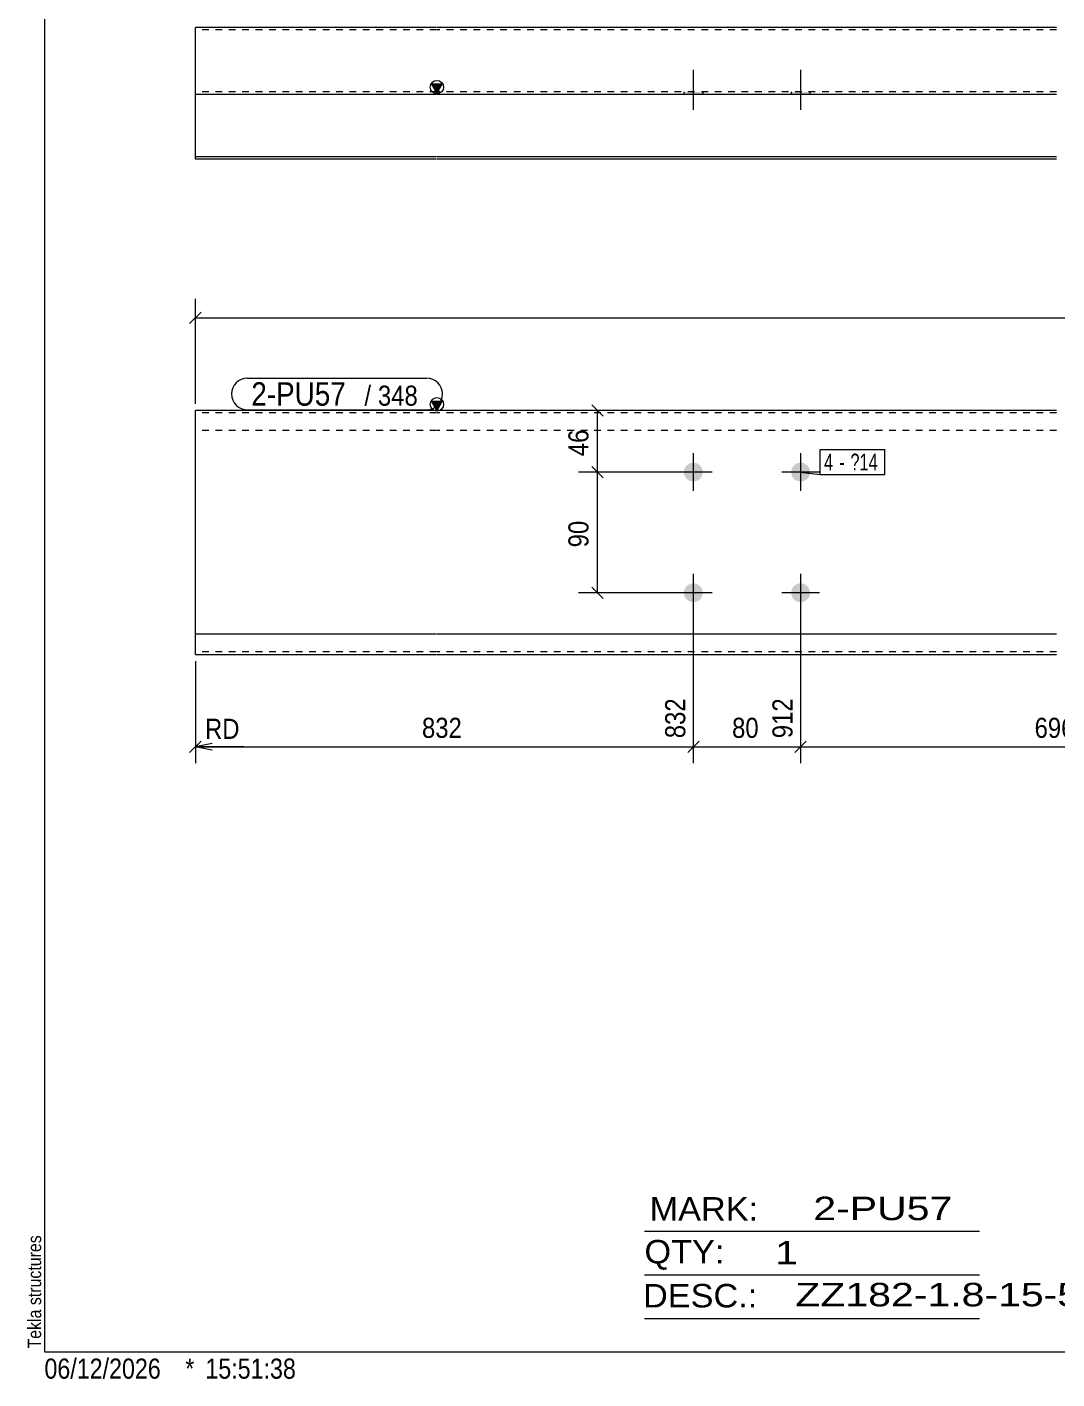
# Model space of a CAD drawing. Header units: millimetres. Extents: x 2 to 579, y 1 to 405.
# Drawn here: x 2.4 to 156, y 1 to 202.6 of the extents above; entities that cross this region are included whole.
import ezdxf

# ---------------------------------------------------------------- set-up
doc = ezdxf.new("R2010")
doc.units = ezdxf.units.MM
doc.linetypes.add('XKITLINE00', pattern=[0])
doc.linetypes.add('XKITLINE01', pattern=[4, 1, -1, 1, -1])
for name, color, linetype, lineweight in [('Bolt', 3, 'Continuous', 0), ('BoltMark', 7, 'Continuous', 0), ('Dimensions', 7, 'Continuous', 0), ('DrawingSheet', 5, 'Continuous', 0), ('OtherObjectType', 7, 'Continuous', 0), ('Part', 2, 'Continuous', 0), ('PartMark', 7, 'Continuous', 0)]:
    doc.layers.add(name, color=color, linetype=linetype, lineweight=lineweight)
doc.styles.add('ARIAL', font='ARIAL.TTF')
doc.styles.add('ARIAL_NARROW', font='ARIALN.TTF')

# ---------------------------------------------------------------- blocks, each defined once
blk = doc.blocks.new('*A1')
at = {"layer": 'Bolt'}
for points in [[(103.19, 136.2), (103.19, 136.17), (103.19, 136.13), (103.19, 136.1), (103.18, 136.06), (103.18, 136.03), (103.17, 136), (103.17, 135.96), (103.16, 135.93), (103.15, 135.9), (103.14, 135.86), (103.13, 135.83), (103.12, 135.8), (103.11, 135.76), (103.1, 135.73), (103.09, 135.7), (103.07, 135.67), (103.06, 135.64), (103.04, 135.61), (103.03, 135.58), (103.01, 135.55), (102.99, 135.52), (102.98, 135.49), (102.96, 135.46), (102.94, 135.43), (102.92, 135.4), (102.9, 135.37), (102.88, 135.35), (102.85, 135.32), (102.83, 135.3), (102.81, 135.27), (102.78, 135.25), (102.76, 135.22), (102.73, 135.2), (102.71, 135.18), (102.68, 135.15), (102.66, 135.13), (102.63, 135.11), (102.6, 135.09), (102.57, 135.07), (102.54, 135.05), (102.51, 135.03), (102.48, 135.02), (102.45, 135), (102.42, 134.99), (102.39, 134.97), (102.36, 134.96), (102.33, 134.94), (102.3, 134.93), (102.27, 134.92), (102.23, 134.91), (102.2, 134.9), (102.17, 134.89), (102.13, 134.88), (102.1, 134.87), (102.07, 134.86), (102.03, 134.86), (102, 134.85), (101.97, 134.85), (101.93, 134.84), (101.9, 134.84), (101.86, 134.84), (101.83, 134.84), (101.79, 134.84), (101.76, 134.84), (101.73, 134.84), (101.69, 134.84), (101.66, 134.84), (101.62, 134.85), (101.59, 134.85), (101.55, 134.86), (101.52, 134.86), (101.49, 134.87), (101.45, 134.88), (101.42, 134.89), (101.39, 134.9), (101.35, 134.91), (101.32, 134.92), (101.29, 134.93), (101.26, 134.94), (101.23, 134.96), (101.2, 134.97), (101.16, 134.99), (101.13, 135), (101.1, 135.02), (101.07, 135.03), (101.04, 135.05), (101.02, 135.07), (100.99, 135.09), (100.96, 135.11), (100.93, 135.13), (100.91, 135.15), (100.88, 135.18), (100.85, 135.2), (100.83, 135.22), (100.8, 135.25), (100.78, 135.27), (100.76, 135.3), (100.73, 135.32), (100.71, 135.35), (100.69, 135.37), (100.67, 135.4), (100.65, 135.43), (100.63, 135.46), (100.61, 135.49), (100.59, 135.52), (100.58, 135.55), (100.56, 135.58), (100.54, 135.61), (100.53, 135.64), (100.51, 135.67), (100.5, 135.7), (100.49, 135.73), (100.48, 135.76), (100.46, 135.8), (100.45, 135.83), (100.44, 135.86), (100.44, 135.9), (100.43, 135.93), (100.42, 135.96), (100.41, 136), (100.41, 136.03), (100.4, 136.06), (100.4, 136.1), (100.4, 136.13), (100.4, 136.17), (100.39, 136.2), (100.39, 136.24), (100.39, 136.27), (100.4, 136.3), (100.4, 136.34), (100.4, 136.37), (100.4, 136.41), (100.41, 136.44), (100.41, 136.48), (100.42, 136.51), (100.43, 136.54), (100.44, 136.58), (100.44, 136.61), (100.45, 136.64), (100.46, 136.67), (100.48, 136.71), (100.49, 136.74), (100.5, 136.77), (100.51, 136.8), (100.53, 136.83), (100.54, 136.87), (100.56, 136.9), (100.58, 136.93), (100.59, 136.96), (100.61, 136.98), (100.63, 137.01), (100.65, 137.04), (100.67, 137.07), (100.69, 137.1), (100.71, 137.12), (100.73, 137.15), (100.76, 137.18), (100.78, 137.2), (100.8, 137.23), (100.83, 137.25), (100.85, 137.27), (100.88, 137.3), (100.91, 137.32), (100.93, 137.34), (100.96, 137.36), (100.99, 137.38), (101.02, 137.4), (101.04, 137.42), (101.07, 137.44), (101.1, 137.45), (101.13, 137.47), (101.16, 137.49), (101.2, 137.5), (101.23, 137.52), (101.26, 137.53), (101.29, 137.54), (101.32, 137.55), (101.35, 137.57), (101.39, 137.58), (101.42, 137.59), (101.45, 137.59), (101.49, 137.6), (101.52, 137.61), (101.55, 137.62), (101.59, 137.62), (101.62, 137.63), (101.66, 137.63), (101.69, 137.63), (101.73, 137.63), (101.76, 137.64), (101.79, 137.64), (101.83, 137.64), (101.86, 137.63), (101.9, 137.63), (101.93, 137.63), (101.97, 137.63), (102, 137.62), (102.03, 137.62), (102.07, 137.61), (102.1, 137.6), (102.13, 137.59), (102.17, 137.59), (102.2, 137.58), (102.23, 137.57), (102.27, 137.55), (102.3, 137.54), (102.33, 137.53), (102.36, 137.52), (102.39, 137.5), (102.42, 137.49), (102.45, 137.47), (102.48, 137.45), (102.51, 137.44), (102.54, 137.42), (102.57, 137.4), (102.6, 137.38), (102.63, 137.36), (102.66, 137.34), (102.68, 137.32), (102.71, 137.3), (102.73, 137.27), (102.76, 137.25), (102.78, 137.23), (102.81, 137.2), (102.83, 137.18), (102.85, 137.15), (102.88, 137.12), (102.9, 137.1), (102.92, 137.07), (102.94, 137.04), (102.96, 137.01), (102.98, 136.98), (102.99, 136.96), (103.01, 136.93), (103.03, 136.9), (103.04, 136.87), (103.06, 136.83), (103.07, 136.8), (103.09, 136.77), (103.1, 136.74), (103.11, 136.71), (103.12, 136.67), (103.13, 136.64), (103.14, 136.61), (103.15, 136.58), (103.16, 136.54), (103.17, 136.51), (103.17, 136.48), (103.18, 136.44), (103.18, 136.41), (103.19, 136.37), (103.19, 136.34), (103.19, 136.3), (103.19, 136.27), (103.19, 136.24)], [(119.19, 136.2), (119.19, 136.17), (119.19, 136.13), (119.19, 136.1), (119.18, 136.06), (119.18, 136.03), (119.17, 136), (119.17, 135.96), (119.16, 135.93), (119.15, 135.9), (119.14, 135.86), (119.13, 135.83), (119.12, 135.8), (119.11, 135.76), (119.1, 135.73), (119.09, 135.7), (119.07, 135.67), (119.06, 135.64), (119.04, 135.61), (119.03, 135.58), (119.01, 135.55), (118.99, 135.52), (118.98, 135.49), (118.96, 135.46), (118.94, 135.43), (118.92, 135.4), (118.9, 135.37), (118.88, 135.35), (118.85, 135.32), (118.83, 135.3), (118.81, 135.27), (118.78, 135.25), (118.76, 135.22), (118.73, 135.2), (118.71, 135.18), (118.68, 135.15), (118.66, 135.13), (118.63, 135.11), (118.6, 135.09), (118.57, 135.07), (118.54, 135.05), (118.51, 135.03), (118.48, 135.02), (118.45, 135), (118.42, 134.99), (118.39, 134.97), (118.36, 134.96), (118.33, 134.94), (118.3, 134.93), (118.27, 134.92), (118.23, 134.91), (118.2, 134.9), (118.17, 134.89), (118.13, 134.88), (118.1, 134.87), (118.07, 134.86), (118.03, 134.86), (118, 134.85), (117.97, 134.85), (117.93, 134.84), (117.9, 134.84), (117.86, 134.84), (117.83, 134.84), (117.79, 134.84), (117.76, 134.84), (117.73, 134.84), (117.69, 134.84), (117.66, 134.84), (117.62, 134.85), (117.59, 134.85), (117.55, 134.86), (117.52, 134.86), (117.49, 134.87), (117.45, 134.88), (117.42, 134.89), (117.39, 134.9), (117.35, 134.91), (117.32, 134.92), (117.29, 134.93), (117.26, 134.94), (117.23, 134.96), (117.2, 134.97), (117.16, 134.99), (117.13, 135), (117.1, 135.02), (117.07, 135.03), (117.04, 135.05), (117.02, 135.07), (116.99, 135.09), (116.96, 135.11), (116.93, 135.13), (116.91, 135.15), (116.88, 135.18), (116.85, 135.2), (116.83, 135.22), (116.8, 135.25), (116.78, 135.27), (116.76, 135.3), (116.73, 135.32), (116.71, 135.35), (116.69, 135.37), (116.67, 135.4), (116.65, 135.43), (116.63, 135.46), (116.61, 135.49), (116.59, 135.52), (116.58, 135.55), (116.56, 135.58), (116.54, 135.61), (116.53, 135.64), (116.51, 135.67), (116.5, 135.7), (116.49, 135.73), (116.48, 135.76), (116.46, 135.8), (116.45, 135.83), (116.44, 135.86), (116.44, 135.9), (116.43, 135.93), (116.42, 135.96), (116.41, 136), (116.41, 136.03), (116.4, 136.06), (116.4, 136.1), (116.4, 136.13), (116.4, 136.17), (116.39, 136.2), (116.39, 136.24), (116.39, 136.27), (116.4, 136.3), (116.4, 136.34), (116.4, 136.37), (116.4, 136.41), (116.41, 136.44), (116.41, 136.48), (116.42, 136.51), (116.43, 136.54), (116.44, 136.58), (116.44, 136.61), (116.45, 136.64), (116.46, 136.67), (116.48, 136.71), (116.49, 136.74), (116.5, 136.77), (116.51, 136.8), (116.53, 136.83), (116.54, 136.87), (116.56, 136.9), (116.58, 136.93), (116.59, 136.96), (116.61, 136.98), (116.63, 137.01), (116.65, 137.04), (116.67, 137.07), (116.69, 137.1), (116.71, 137.12), (116.73, 137.15), (116.76, 137.18), (116.78, 137.2), (116.8, 137.23), (116.83, 137.25), (116.85, 137.27), (116.88, 137.3), (116.91, 137.32), (116.93, 137.34), (116.96, 137.36), (116.99, 137.38), (117.02, 137.4), (117.04, 137.42), (117.07, 137.44), (117.1, 137.45), (117.13, 137.47), (117.16, 137.49), (117.2, 137.5), (117.23, 137.52), (117.26, 137.53), (117.29, 137.54), (117.32, 137.55), (117.35, 137.57), (117.39, 137.58), (117.42, 137.59), (117.45, 137.59), (117.49, 137.6), (117.52, 137.61), (117.55, 137.62), (117.59, 137.62), (117.62, 137.63), (117.66, 137.63), (117.69, 137.63), (117.73, 137.63), (117.76, 137.64), (117.79, 137.64), (117.83, 137.64), (117.86, 137.63), (117.9, 137.63), (117.93, 137.63), (117.97, 137.63), (118, 137.62), (118.03, 137.62), (118.07, 137.61), (118.1, 137.6), (118.13, 137.59), (118.17, 137.59), (118.2, 137.58), (118.23, 137.57), (118.27, 137.55), (118.3, 137.54), (118.33, 137.53), (118.36, 137.52), (118.39, 137.5), (118.42, 137.49), (118.45, 137.47), (118.48, 137.45), (118.51, 137.44), (118.54, 137.42), (118.57, 137.4), (118.6, 137.38), (118.63, 137.36), (118.66, 137.34), (118.68, 137.32), (118.71, 137.3), (118.73, 137.27), (118.76, 137.25), (118.78, 137.23), (118.81, 137.2), (118.83, 137.18), (118.85, 137.15), (118.88, 137.12), (118.9, 137.1), (118.92, 137.07), (118.94, 137.04), (118.96, 137.01), (118.98, 136.98), (118.99, 136.96), (119.01, 136.93), (119.03, 136.9), (119.04, 136.87), (119.06, 136.83), (119.07, 136.8), (119.09, 136.77), (119.1, 136.74), (119.11, 136.71), (119.12, 136.67), (119.13, 136.64), (119.14, 136.61), (119.15, 136.58), (119.16, 136.54), (119.17, 136.51), (119.17, 136.48), (119.18, 136.44), (119.18, 136.41), (119.19, 136.37), (119.19, 136.34), (119.19, 136.3), (119.19, 136.27), (119.19, 136.24)], [(103.19, 118.2), (103.19, 118.17), (103.19, 118.13), (103.19, 118.1), (103.18, 118.06), (103.18, 118.03), (103.17, 118), (103.17, 117.96), (103.16, 117.93), (103.15, 117.9), (103.14, 117.86), (103.13, 117.83), (103.12, 117.8), (103.11, 117.76), (103.1, 117.73), (103.09, 117.7), (103.07, 117.67), (103.06, 117.64), (103.04, 117.61), (103.03, 117.58), (103.01, 117.55), (102.99, 117.52), (102.98, 117.49), (102.96, 117.46), (102.94, 117.43), (102.92, 117.4), (102.9, 117.37), (102.88, 117.35), (102.85, 117.32), (102.83, 117.3), (102.81, 117.27), (102.78, 117.25), (102.76, 117.22), (102.73, 117.2), (102.71, 117.18), (102.68, 117.15), (102.66, 117.13), (102.63, 117.11), (102.6, 117.09), (102.57, 117.07), (102.54, 117.05), (102.51, 117.03), (102.48, 117.02), (102.45, 117), (102.42, 116.99), (102.39, 116.97), (102.36, 116.96), (102.33, 116.94), (102.3, 116.93), (102.27, 116.92), (102.23, 116.91), (102.2, 116.9), (102.17, 116.89), (102.13, 116.88), (102.1, 116.87), (102.07, 116.86), (102.03, 116.86), (102, 116.85), (101.97, 116.85), (101.93, 116.84), (101.9, 116.84), (101.86, 116.84), (101.83, 116.84), (101.79, 116.84), (101.76, 116.84), (101.73, 116.84), (101.69, 116.84), (101.66, 116.84), (101.62, 116.85), (101.59, 116.85), (101.55, 116.86), (101.52, 116.86), (101.49, 116.87), (101.45, 116.88), (101.42, 116.89), (101.39, 116.9), (101.35, 116.91), (101.32, 116.92), (101.29, 116.93), (101.26, 116.94), (101.23, 116.96), (101.2, 116.97), (101.16, 116.99), (101.13, 117), (101.1, 117.02), (101.07, 117.03), (101.04, 117.05), (101.02, 117.07), (100.99, 117.09), (100.96, 117.11), (100.93, 117.13), (100.91, 117.15), (100.88, 117.18), (100.85, 117.2), (100.83, 117.22), (100.8, 117.25), (100.78, 117.27), (100.76, 117.3), (100.73, 117.32), (100.71, 117.35), (100.69, 117.37), (100.67, 117.4), (100.65, 117.43), (100.63, 117.46), (100.61, 117.49), (100.59, 117.52), (100.58, 117.55), (100.56, 117.58), (100.54, 117.61), (100.53, 117.64), (100.51, 117.67), (100.5, 117.7), (100.49, 117.73), (100.48, 117.76), (100.46, 117.8), (100.45, 117.83), (100.44, 117.86), (100.44, 117.9), (100.43, 117.93), (100.42, 117.96), (100.41, 118), (100.41, 118.03), (100.4, 118.06), (100.4, 118.1), (100.4, 118.13), (100.4, 118.17), (100.39, 118.2), (100.39, 118.24), (100.39, 118.27), (100.4, 118.3), (100.4, 118.34), (100.4, 118.37), (100.4, 118.41), (100.41, 118.44), (100.41, 118.48), (100.42, 118.51), (100.43, 118.54), (100.44, 118.58), (100.44, 118.61), (100.45, 118.64), (100.46, 118.67), (100.48, 118.71), (100.49, 118.74), (100.5, 118.77), (100.51, 118.8), (100.53, 118.83), (100.54, 118.87), (100.56, 118.9), (100.58, 118.93), (100.59, 118.96), (100.61, 118.98), (100.63, 119.01), (100.65, 119.04), (100.67, 119.07), (100.69, 119.1), (100.71, 119.12), (100.73, 119.15), (100.76, 119.18), (100.78, 119.2), (100.8, 119.23), (100.83, 119.25), (100.85, 119.27), (100.88, 119.3), (100.91, 119.32), (100.93, 119.34), (100.96, 119.36), (100.99, 119.38), (101.02, 119.4), (101.04, 119.42), (101.07, 119.44), (101.1, 119.45), (101.13, 119.47), (101.16, 119.49), (101.2, 119.5), (101.23, 119.52), (101.26, 119.53), (101.29, 119.54), (101.32, 119.55), (101.35, 119.57), (101.39, 119.58), (101.42, 119.59), (101.45, 119.59), (101.49, 119.6), (101.52, 119.61), (101.55, 119.62), (101.59, 119.62), (101.62, 119.63), (101.66, 119.63), (101.69, 119.63), (101.73, 119.63), (101.76, 119.64), (101.79, 119.64), (101.83, 119.64), (101.86, 119.63), (101.9, 119.63), (101.93, 119.63), (101.97, 119.63), (102, 119.62), (102.03, 119.62), (102.07, 119.61), (102.1, 119.6), (102.13, 119.59), (102.17, 119.59), (102.2, 119.58), (102.23, 119.57), (102.27, 119.55), (102.3, 119.54), (102.33, 119.53), (102.36, 119.52), (102.39, 119.5), (102.42, 119.49), (102.45, 119.47), (102.48, 119.45), (102.51, 119.44), (102.54, 119.42), (102.57, 119.4), (102.6, 119.38), (102.63, 119.36), (102.66, 119.34), (102.68, 119.32), (102.71, 119.3), (102.73, 119.27), (102.76, 119.25), (102.78, 119.23), (102.81, 119.2), (102.83, 119.18), (102.85, 119.15), (102.88, 119.12), (102.9, 119.1), (102.92, 119.07), (102.94, 119.04), (102.96, 119.01), (102.98, 118.98), (102.99, 118.96), (103.01, 118.93), (103.03, 118.9), (103.04, 118.87), (103.06, 118.83), (103.07, 118.8), (103.09, 118.77), (103.1, 118.74), (103.11, 118.71), (103.12, 118.67), (103.13, 118.64), (103.14, 118.61), (103.15, 118.58), (103.16, 118.54), (103.17, 118.51), (103.17, 118.48), (103.18, 118.44), (103.18, 118.41), (103.19, 118.37), (103.19, 118.34), (103.19, 118.3), (103.19, 118.27), (103.19, 118.24)], [(119.19, 118.2), (119.19, 118.17), (119.19, 118.13), (119.19, 118.1), (119.18, 118.06), (119.18, 118.03), (119.17, 118), (119.17, 117.96), (119.16, 117.93), (119.15, 117.9), (119.14, 117.86), (119.13, 117.83), (119.12, 117.8), (119.11, 117.76), (119.1, 117.73), (119.09, 117.7), (119.07, 117.67), (119.06, 117.64), (119.04, 117.61), (119.03, 117.58), (119.01, 117.55), (118.99, 117.52), (118.98, 117.49), (118.96, 117.46), (118.94, 117.43), (118.92, 117.4), (118.9, 117.37), (118.88, 117.35), (118.85, 117.32), (118.83, 117.3), (118.81, 117.27), (118.78, 117.25), (118.76, 117.22), (118.73, 117.2), (118.71, 117.18), (118.68, 117.15), (118.66, 117.13), (118.63, 117.11), (118.6, 117.09), (118.57, 117.07), (118.54, 117.05), (118.51, 117.03), (118.48, 117.02), (118.45, 117), (118.42, 116.99), (118.39, 116.97), (118.36, 116.96), (118.33, 116.94), (118.3, 116.93), (118.27, 116.92), (118.23, 116.91), (118.2, 116.9), (118.17, 116.89), (118.13, 116.88), (118.1, 116.87), (118.07, 116.86), (118.03, 116.86), (118, 116.85), (117.97, 116.85), (117.93, 116.84), (117.9, 116.84), (117.86, 116.84), (117.83, 116.84), (117.79, 116.84), (117.76, 116.84), (117.73, 116.84), (117.69, 116.84), (117.66, 116.84), (117.62, 116.85), (117.59, 116.85), (117.55, 116.86), (117.52, 116.86), (117.49, 116.87), (117.45, 116.88), (117.42, 116.89), (117.39, 116.9), (117.35, 116.91), (117.32, 116.92), (117.29, 116.93), (117.26, 116.94), (117.23, 116.96), (117.2, 116.97), (117.16, 116.99), (117.13, 117), (117.1, 117.02), (117.07, 117.03), (117.04, 117.05), (117.02, 117.07), (116.99, 117.09), (116.96, 117.11), (116.93, 117.13), (116.91, 117.15), (116.88, 117.18), (116.85, 117.2), (116.83, 117.22), (116.8, 117.25), (116.78, 117.27), (116.76, 117.3), (116.73, 117.32), (116.71, 117.35), (116.69, 117.37), (116.67, 117.4), (116.65, 117.43), (116.63, 117.46), (116.61, 117.49), (116.59, 117.52), (116.58, 117.55), (116.56, 117.58), (116.54, 117.61), (116.53, 117.64), (116.51, 117.67), (116.5, 117.7), (116.49, 117.73), (116.48, 117.76), (116.46, 117.8), (116.45, 117.83), (116.44, 117.86), (116.44, 117.9), (116.43, 117.93), (116.42, 117.96), (116.41, 118), (116.41, 118.03), (116.4, 118.06), (116.4, 118.1), (116.4, 118.13), (116.4, 118.17), (116.39, 118.2), (116.39, 118.24), (116.39, 118.27), (116.4, 118.3), (116.4, 118.34), (116.4, 118.37), (116.4, 118.41), (116.41, 118.44), (116.41, 118.48), (116.42, 118.51), (116.43, 118.54), (116.44, 118.58), (116.44, 118.61), (116.45, 118.64), (116.46, 118.67), (116.48, 118.71), (116.49, 118.74), (116.5, 118.77), (116.51, 118.8), (116.53, 118.83), (116.54, 118.87), (116.56, 118.9), (116.58, 118.93), (116.59, 118.96), (116.61, 118.98), (116.63, 119.01), (116.65, 119.04), (116.67, 119.07), (116.69, 119.1), (116.71, 119.12), (116.73, 119.15), (116.76, 119.18), (116.78, 119.2), (116.8, 119.23), (116.83, 119.25), (116.85, 119.27), (116.88, 119.3), (116.91, 119.32), (116.93, 119.34), (116.96, 119.36), (116.99, 119.38), (117.02, 119.4), (117.04, 119.42), (117.07, 119.44), (117.1, 119.45), (117.13, 119.47), (117.16, 119.49), (117.2, 119.5), (117.23, 119.52), (117.26, 119.53), (117.29, 119.54), (117.32, 119.55), (117.35, 119.57), (117.39, 119.58), (117.42, 119.59), (117.45, 119.59), (117.49, 119.6), (117.52, 119.61), (117.55, 119.62), (117.59, 119.62), (117.62, 119.63), (117.66, 119.63), (117.69, 119.63), (117.73, 119.63), (117.76, 119.64), (117.79, 119.64), (117.83, 119.64), (117.86, 119.63), (117.9, 119.63), (117.93, 119.63), (117.97, 119.63), (118, 119.62), (118.03, 119.62), (118.07, 119.61), (118.1, 119.6), (118.13, 119.59), (118.17, 119.59), (118.2, 119.58), (118.23, 119.57), (118.27, 119.55), (118.3, 119.54), (118.33, 119.53), (118.36, 119.52), (118.39, 119.5), (118.42, 119.49), (118.45, 119.47), (118.48, 119.45), (118.51, 119.44), (118.54, 119.42), (118.57, 119.4), (118.6, 119.38), (118.63, 119.36), (118.66, 119.34), (118.68, 119.32), (118.71, 119.3), (118.73, 119.27), (118.76, 119.25), (118.78, 119.23), (118.81, 119.2), (118.83, 119.18), (118.85, 119.15), (118.88, 119.12), (118.9, 119.1), (118.92, 119.07), (118.94, 119.04), (118.96, 119.01), (118.98, 118.98), (118.99, 118.96), (119.01, 118.93), (119.03, 118.9), (119.04, 118.87), (119.06, 118.83), (119.07, 118.8), (119.09, 118.77), (119.1, 118.74), (119.11, 118.71), (119.12, 118.67), (119.13, 118.64), (119.14, 118.61), (119.15, 118.58), (119.16, 118.54), (119.17, 118.51), (119.17, 118.48), (119.18, 118.44), (119.18, 118.41), (119.19, 118.37), (119.19, 118.34), (119.19, 118.3), (119.19, 118.27), (119.19, 118.24)]]:
    blk.add_hatch(color=3, dxfattribs=at).paths.add_polyline_path(points, flags=17)
at = {"layer": 'Bolt', "color": 3, "linetype": 'XKITLINE00', "lineweight": 0}
for p, q in [((101.79, 139.04), (101.79, 133.44)), ((117.79, 139.04), (117.79, 133.44)), ((104.59, 136.24), (98.99, 136.24)), ((120.59, 136.24), (114.99, 136.24)), ((101.79, 121.04), (101.79, 115.44)), ((117.79, 121.04), (117.79, 115.44)), ((104.59, 118.24), (98.99, 118.24)), ((120.59, 118.24), (114.99, 118.24))]:
    blk.add_line(p, q, dxfattribs=at)
blk = doc.blocks.new('*A4')
at = {"layer": 'Part'}
blk.add_hatch(color=2, dxfattribs=at).paths.add_polyline_path([(62.73, 146.84), (64.33, 146.84), (63.53, 145.44)], flags=17)
at = {"layer": 'Part', "color": 2, "linetype": 'XKITLINE00', "lineweight": 0}
for p, q in [((27.5, 109.04), (27.5, 145.44)), ((63.5, 145.44), (27.5, 145.44)), ((63.53, 145.44), (62.73, 146.84)), ((62.73, 146.84), (64.33, 146.84)), ((64.33, 146.84), (63.53, 145.44)), ((155.99, 145.44), (63.6, 145.44)), ((63.5, 112.04), (27.5, 112.04)), ((155.99, 112.04), (63.6, 112.04)), ((27.5, 109.04), (63.5, 109.04)), ((63.6, 109.04), (155.99, 109.04))]:
    blk.add_line(p, q, dxfattribs=at)
at = {"layer": 'Part', "color": 7, "linetype": 'XKITLINE01', "lineweight": 0}
for p, q in [((63.5, 145.08), (27.5, 145.08)), ((155.99, 145.08), (63.6, 145.08)), ((63.5, 142.44), (27.5, 142.44)), ((155.99, 142.44), (63.6, 142.44)), ((63.5, 109.4), (27.5, 109.4)), ((155.99, 109.4), (63.6, 109.4))]:
    blk.add_line(p, q, dxfattribs=at)
at = {"layer": 'Part', "color": 2, "linetype": 'XKITLINE00', "lineweight": 0}
blk.add_circle((63.53, 146.34), 1, dxfattribs=at)
blk = doc.blocks.new('*A5')
at = {"layer": 'Bolt'}
for points in [[(100.39, 192.58), (100.39, 192.94), (103.19, 192.94), (103.19, 192.58)], [(100.39, 192.58), (100.39, 192.94), (103.19, 192.94), (103.19, 192.58)], [(116.39, 192.58), (116.39, 192.94), (119.19, 192.94), (119.19, 192.58)], [(116.39, 192.58), (116.39, 192.94), (119.19, 192.94), (119.19, 192.58)]]:
    blk.add_hatch(color=3, dxfattribs=at).paths.add_polyline_path(points, flags=17)
at = {"layer": 'Bolt', "color": 3, "linetype": 'XKITLINE00', "lineweight": 0}
for p, q in [((101.79, 196.26), (101.79, 190.26)), ((101.79, 196.26), (101.79, 190.26)), ((117.79, 196.26), (117.79, 190.26)), ((117.79, 196.26), (117.79, 190.26)), ((100.39, 192.94), (100.39, 192.58)), ((100.39, 192.94), (100.39, 192.58)), ((103.19, 192.94), (103.19, 192.58)), ((103.19, 192.94), (103.19, 192.58)), ((116.39, 192.94), (116.39, 192.58)), ((116.39, 192.94), (116.39, 192.58)), ((119.19, 192.94), (119.19, 192.58)), ((119.19, 192.94), (119.19, 192.58))]:
    blk.add_line(p, q, dxfattribs=at)
blk = doc.blocks.new('*A8')
at = {"layer": 'Part'}
blk.add_hatch(color=2, dxfattribs=at).paths.add_polyline_path([(62.73, 194.16), (64.33, 194.16), (63.53, 192.76)], flags=17)
at = {"layer": 'Part', "color": 2, "linetype": 'XKITLINE00', "lineweight": 0}
for p, q in [((27.5, 183.3), (27.5, 202.58)), ((63.5, 202.58), (27.5, 202.58)), ((155.99, 202.58), (63.6, 202.58)), ((63.53, 192.76), (62.73, 194.16)), ((62.73, 194.16), (64.33, 194.16)), ((64.33, 194.16), (63.53, 192.76)), ((63.5, 192.58), (27.5, 192.58)), ((155.99, 192.58), (63.6, 192.58)), ((27.5, 182.94), (27.5, 183.3)), ((27.5, 183.3), (63.5, 183.3)), ((63.5, 182.94), (27.5, 182.94)), ((63.6, 183.3), (155.99, 183.3)), ((155.99, 182.94), (63.6, 182.94))]:
    blk.add_line(p, q, dxfattribs=at)
at = {"layer": 'Part', "color": 7, "linetype": 'XKITLINE01', "lineweight": 0}
for p, q in [((63.5, 202.22), (27.5, 202.22)), ((155.99, 202.22), (63.6, 202.22)), ((63.5, 192.94), (27.5, 192.94)), ((155.99, 192.94), (63.6, 192.94))]:
    blk.add_line(p, q, dxfattribs=at)
at = {"layer": 'Part', "color": 2, "linetype": 'XKITLINE00', "lineweight": 0}
blk.add_circle((63.53, 193.66), 1, dxfattribs=at)
blk = doc.blocks.new('*A9')
at = {"layer": 'DrawingSheet', "color": 5, "linetype": 'XKITLINE00', "lineweight": 0}
for p, q in [((5, 405), (5, 5)), ((5, 5), (579, 5))]:
    blk.add_line(p, q, dxfattribs=at)
at = {"layer": 'DrawingSheet', "color": 5, "style": 'ARIAL', "width": 0.85}
blk.add_text('Tekla structures', height=2, rotation=90, dxfattribs=at).set_placement((4.5, 5.5))
blk = doc.blocks.new('*A13')
at = {"layer": 'OtherObjectType', "color": 6, "linetype": 'XKITLINE00', "lineweight": 0}
for p, q in [((94.5, 23), (144.5, 23)), ((94.5, 16.5), (144.5, 16.5)), ((94.5, 10), (144.5, 10))]:
    blk.add_line(p, q, dxfattribs=at)
at = {"layer": 'OtherObjectType', "color": 6, "style": 'ARIAL_NARROW'}
for s, width, p in [('MARK:', 1.275, (95.27, 24.58)), ('2-PU57', 1.525501, (119.69, 24.65)), ('QTY:', 1.275, (94.5, 18.19)), ('1', 1.525501, (113.99, 18.05)), ('DESC.:', 1.275, (94.29, 11.63)), ('ZZ182-1.8-15-50', 1.525501, (117, 11.79))]:
    blk.add_text(s, height=3.5, dxfattribs=dict(at, width=width)).set_placement(p)
blk = doc.blocks.new('*A16')
at = {"layer": 'OtherObjectType', "color": 7, "style": 'ARIAL_NARROW', "width": 1.008832}
for s, p in [('06/12/2026', (4.99, 1)), ('15:51:38', (29, 1)), ('*', (26, 1))]:
    blk.add_text(s, height=3, dxfattribs=at).set_placement(p)
blk = doc.blocks.new('*A17')
at = {"layer": 'Dimensions', "color": 7, "linetype": 'XKITLINE00', "lineweight": 0}
for p, q in [((100.79, 136.24), (84.65, 136.24)), ((86.65, 137.08), (88.35, 135.39)), ((87.5, 118.24), (87.5, 136.24)), ((86.65, 119.08), (88.35, 117.39)), ((100.79, 118.24), (84.65, 118.24))]:
    blk.add_line(p, q, dxfattribs=at)
at = {"layer": 'Dimensions', "color": 3}
for p in [(87.5, 136.24), (87.5, 118.24)]:
    blk.add_point(p, dxfattribs=at)
at = {"layer": 'Dimensions', "color": 3, "style": 'ARIAL', "width": 0.85}
blk.add_text('90', height=3, rotation=90.0002, dxfattribs=at).set_placement((86.15, 125.01))
blk = doc.blocks.new('*A18')
at = {"layer": 'Dimensions', "color": 7, "linetype": 'XKITLINE00', "lineweight": 0}
for p, q in [((100.79, 145.44), (84.65, 145.44)), ((86.65, 146.28), (88.35, 144.59)), ((87.5, 136.24), (87.5, 145.44)), ((100.79, 136.24), (84.65, 136.24)), ((86.65, 137.08), (88.35, 135.39))]:
    blk.add_line(p, q, dxfattribs=at)
at = {"layer": 'Dimensions', "color": 3}
for p in [(87.5, 145.44), (87.5, 136.24)]:
    blk.add_point(p, dxfattribs=at)
at = {"layer": 'Dimensions', "color": 3, "style": 'ARIAL', "width": 0.85}
blk.add_text('46', height=3, rotation=90.0002, dxfattribs=at).set_placement((86.15, 138.61))
blk = doc.blocks.new('*A21')
at = {"layer": 'Dimensions', "color": 7, "linetype": 'XKITLINE00', "lineweight": 0}
for p, q in [((27.5, 146.44), (27.5, 162.09)), ((28.35, 160.08), (26.65, 158.39)), ((27.5, 159.24), (420.26, 159.24))]:
    blk.add_line(p, q, dxfattribs=at)
at = {"layer": 'Dimensions', "color": 3}
blk.add_point((27.5, 159.24), dxfattribs=at)
blk = doc.blocks.new('*A22')
at = {"layer": 'Dimensions', "color": 7, "linetype": 'XKITLINE00', "lineweight": 0}
for p, q in [((101.79, 117.24), (101.79, 92.84)), ((27.5, 108.04), (27.5, 92.84)), ((27.5, 108.04), (27.5, 92.84)), ((28.35, 96.08), (26.65, 94.39)), ((30, 95.74), (27.5, 95.24)), ((27.5, 95.24), (101.79, 95.24)), ((30, 94.74), (27.5, 95.24)), ((34.72, 95.24), (27.5, 95.24)), ((102.64, 96.08), (100.95, 94.39))]:
    blk.add_line(p, q, dxfattribs=at)
at = {"layer": 'Dimensions', "color": 3}
for p in [(27.5, 95.24), (101.79, 95.24)]:
    blk.add_point(p, dxfattribs=at)
at = {"layer": 'Dimensions', "color": 7}
blk.add_point((27.5, 95.24), dxfattribs=at)
at = {"layer": 'Dimensions', "color": 3, "style": 'ARIAL', "width": 0.85}
blk.add_text('832', height=3, rotation=90.0002, dxfattribs=at).set_placement((100.59, 96.54))
for s, p in [('RD', (28.94, 96.44)), ('832', (61.31, 96.59))]:
    blk.add_text(s, height=3, dxfattribs=at).set_placement(p)
blk = doc.blocks.new('*A23')
at = {"layer": 'Dimensions', "color": 7, "linetype": 'XKITLINE00', "lineweight": 0}
for p, q in [((101.79, 117.24), (101.79, 92.84)), ((117.79, 117.24), (117.79, 92.84)), ((102.64, 96.08), (100.95, 94.39)), ((101.79, 95.24), (117.79, 95.24)), ((118.64, 96.08), (116.95, 94.39))]:
    blk.add_line(p, q, dxfattribs=at)
at = {"layer": 'Dimensions', "color": 3}
for p in [(101.79, 95.24), (117.79, 95.24)]:
    blk.add_point(p, dxfattribs=at)
at = {"layer": 'Dimensions', "color": 3, "style": 'ARIAL', "width": 0.85}
blk.add_text('912', height=3, rotation=90.0002, dxfattribs=at).set_placement((116.59, 96.54))
blk.add_text('80', height=3, dxfattribs=at).set_placement((107.57, 96.59))
blk = doc.blocks.new('*A24')
at = {"layer": 'Dimensions', "color": 7, "linetype": 'XKITLINE00', "lineweight": 0}
for p, q in [((117.79, 117.24), (117.79, 92.84)), ((194.28, 117.24), (194.28, 92.84)), ((118.64, 96.08), (116.95, 94.39)), ((117.79, 95.24), (194.28, 95.24)), ((195.13, 96.08), (193.43, 94.39))]:
    blk.add_line(p, q, dxfattribs=at)
at = {"layer": 'Dimensions', "color": 3}
for p in [(117.79, 95.24), (194.28, 95.24)]:
    blk.add_point(p, dxfattribs=at)
at = {"layer": 'Dimensions', "color": 3, "style": 'ARIAL', "width": 0.85}
blk.add_text('1608', height=3, rotation=90.0002, dxfattribs=at).set_placement((193.08, 96.54))
blk.add_text('696', height=3, dxfattribs=at).set_placement((152.7, 96.59))
blk = doc.blocks.new('*A30')
at = {"layer": 'BoltMark', "color": 7, "linetype": 'XKITLINE00', "lineweight": 0}
for p, q in [((120.7, 139.59), (130.38, 139.59)), ((120.7, 135.89), (120.7, 139.59)), ((130.38, 135.89), (130.38, 139.59)), ((117.79, 136.24), (120.7, 135.89)), ((120.7, 135.89), (130.38, 135.89))]:
    blk.add_line(p, q, dxfattribs=at)
at = {"layer": 'BoltMark', "color": 3, "style": 'ARIAL_NARROW', "width": 0.85}
for s, p in [('4', (121.3, 136.49)), ('-', (123.57, 136.49)), ('?14', (125.23, 136.49))]:
    blk.add_text(s, height=2.5, dxfattribs=at).set_placement(p)
blk = doc.blocks.new('*A31')
at = {"layer": 'PartMark', "color": 7, "linetype": 'XKITLINE00', "lineweight": 0}
for p, q in [((35.25, 150.24), (62.01, 150.24)), ((35.25, 145.54), (62.01, 145.54))]:
    blk.add_line(p, q, dxfattribs=at)
for centre, start, end in [((35.25, 147.89), 90, 270), ((62.01, 147.89), 270, 90)]:
    blk.add_arc(centre, 2.35, start, end, dxfattribs=at)
at = {"layer": 'PartMark', "color": 1, "style": 'ARIAL', "width": 0.85}
blk.add_text('2-PU57', height=3.5, dxfattribs=at).set_placement((35.85, 146.14))
at = {"layer": 'PartMark', "color": 3, "style": 'ARIAL', "width": 0.85}
for s, p in [('/', (52.73, 146.14)), ('348', (54.74, 146.14))]:
    blk.add_text(s, height=3, dxfattribs=at).set_placement(p)

msp = doc.modelspace()

# ---------------------------------------------------------------- block references
at = {"lineweight": 0}
for name in ['*A9', '*A5', '*A21', '*A31', '*A18', '*A30', '*A1', '*A17', '*A22', '*A23', '*A24', '*A13', '*A16']:
    msp.add_blockref(name, (0, 0), dxfattribs=at)
at = {"layer": 'Part', "lineweight": 0}
for name in ['*A8', '*A4']:
    msp.add_blockref(name, (0, 0), dxfattribs=at)

doc.saveas('drawing.dxf')
